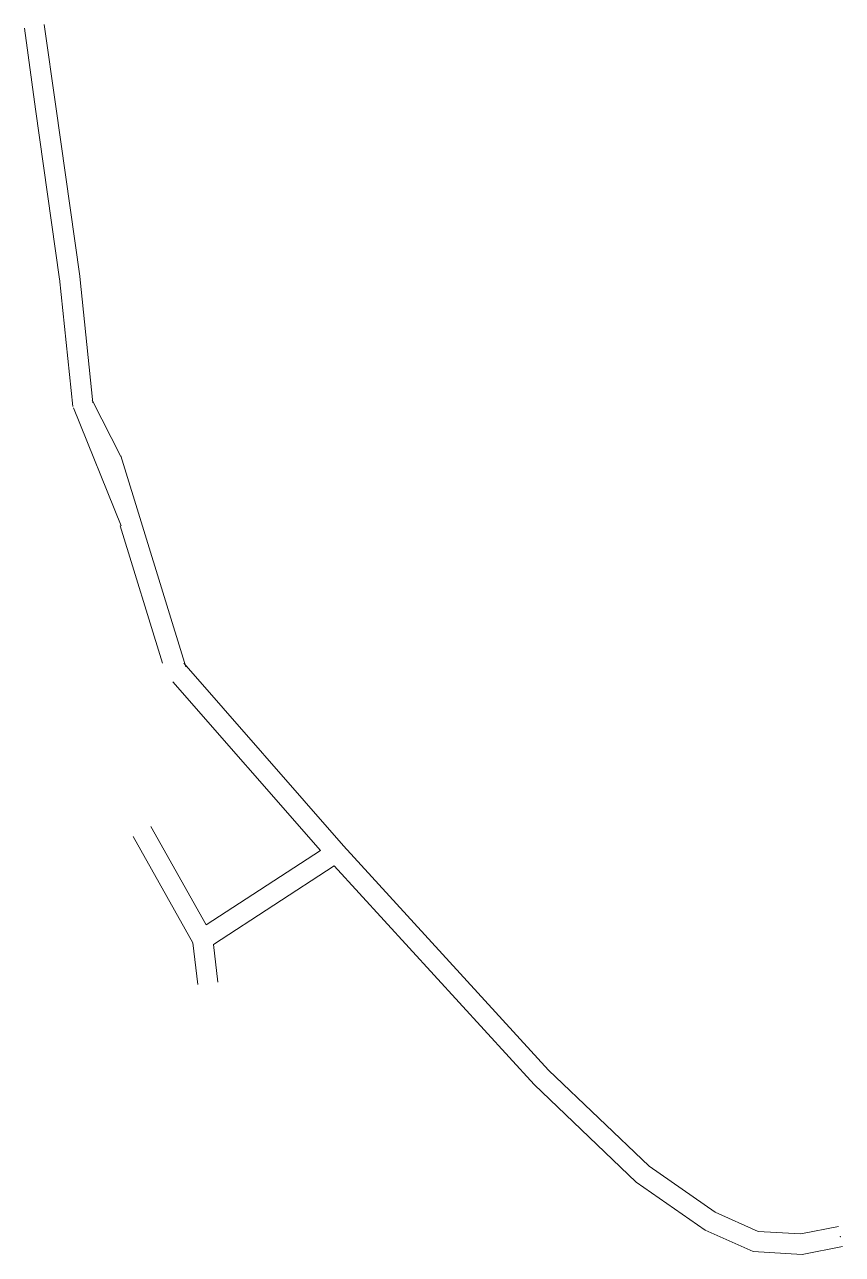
# Model space of a CAD drawing. Header units: millimetres. Extents: x 677416 to 677496, y 4146300 to 4146421.
import ezdxf

# ---------------------------------------------------------------- set-up
doc = ezdxf.new("R2010")
doc.units = ezdxf.units.MM
doc.layers.add('INIT_COORD', color=5, linetype='Continuous', lineweight=0)
doc.layers.add('KAT262', color=2, linetype='Continuous', lineweight=0)

msp = doc.modelspace()

# ---------------------------------------------------------------- linework, layer by layer
at = {"layer": 'INIT_COORD'}
msp.add_point((677495.94, 4146301.9, 1165), dxfattribs=at)
at = {"layer": 'KAT262', "lineweight": 0}
for p, q in [((677419.01, 4146412.69, 1165), (677417.88, 4146420.71, 1165)), ((677417.03, 4146412.41, 1165), (677415.96, 4146420.36, 1165)), ((677419.37, 4146395.77, 1165), (677417.03, 4146412.41, 1165)), ((677421.36, 4146396.05, 1165), (677419.01, 4146412.69, 1165)), ((677420.68, 4146383.28, 1165), (677419.37, 4146395.81, 1165)), ((677422.66, 4146383.63, 1165), (677421.36, 4146396.01, 1165)), ((677425.41, 4146378.36, 1165), (677422.59, 4146383.9, 1165)), ((677425.42, 4146371.58, 1165), (677420.74, 4146383.15, 1165)), ((677431.77, 4146357.75, 1165), (677425.39, 4146378.45, 1165)), ((677425.34, 4146371.58, 1165), (677429.49, 4146358.1, 1165)), ((677431.57, 4146358.12, 1165), (677447.22, 4146340.2, 1165)), ((677430.5, 4146356.3, 1165), (677444.96, 4146339.75, 1165)), ((677432.44, 4146330.71, 1165), (677426.59, 4146341.12, 1165)), ((677433.76, 4146332.45, 1165), (677428.33, 4146342.1, 1165)), ((677447.22, 4146340.2, 1165), (677467.33, 4146318.23, 1165)), ((677444.96, 4146339.75, 1165), (677433.76, 4146332.45, 1165)), ((677446.31, 4146338.24, 1165), (677434.48, 4146330.53, 1165)), ((677446.31, 4146338.24, 1165), (677465.9, 4146316.83, 1165)), ((677432.44, 4146330.71, 1165), (677432.93, 4146326.62, 1165)), ((677434.48, 4146330.53, 1165), (677434.91, 4146326.86, 1165)), ((677467.33, 4146318.23, 1165), (677477.2, 4146308.8, 1165)), ((677465.9, 4146316.83, 1165), (677475.93, 4146307.24, 1165)), ((677477.2, 4146308.8, 1165), (677483.66, 4146304.29, 1165)), ((677475.93, 4146307.24, 1165), (677482.68, 4146302.54, 1165)), ((677483.66, 4146304.29, 1165), (677487.87, 4146302.42, 1165)), ((677482.68, 4146302.54, 1165), (677487.39, 4146300.45, 1165)), ((677487.87, 4146302.42, 1165), (677492.06, 4146302.17, 1165)), ((677492.06, 4146302.17, 1165), (677495.76, 4146302.88, 1165)), ((677487.39, 4146300.45, 1165), (677492.19, 4146300.16, 1165)), ((677492.19, 4146300.16, 1165), (677496.13, 4146300.92, 1165))]:
    msp.add_line(p, q, dxfattribs=at)

doc.saveas('drawing.dxf')
